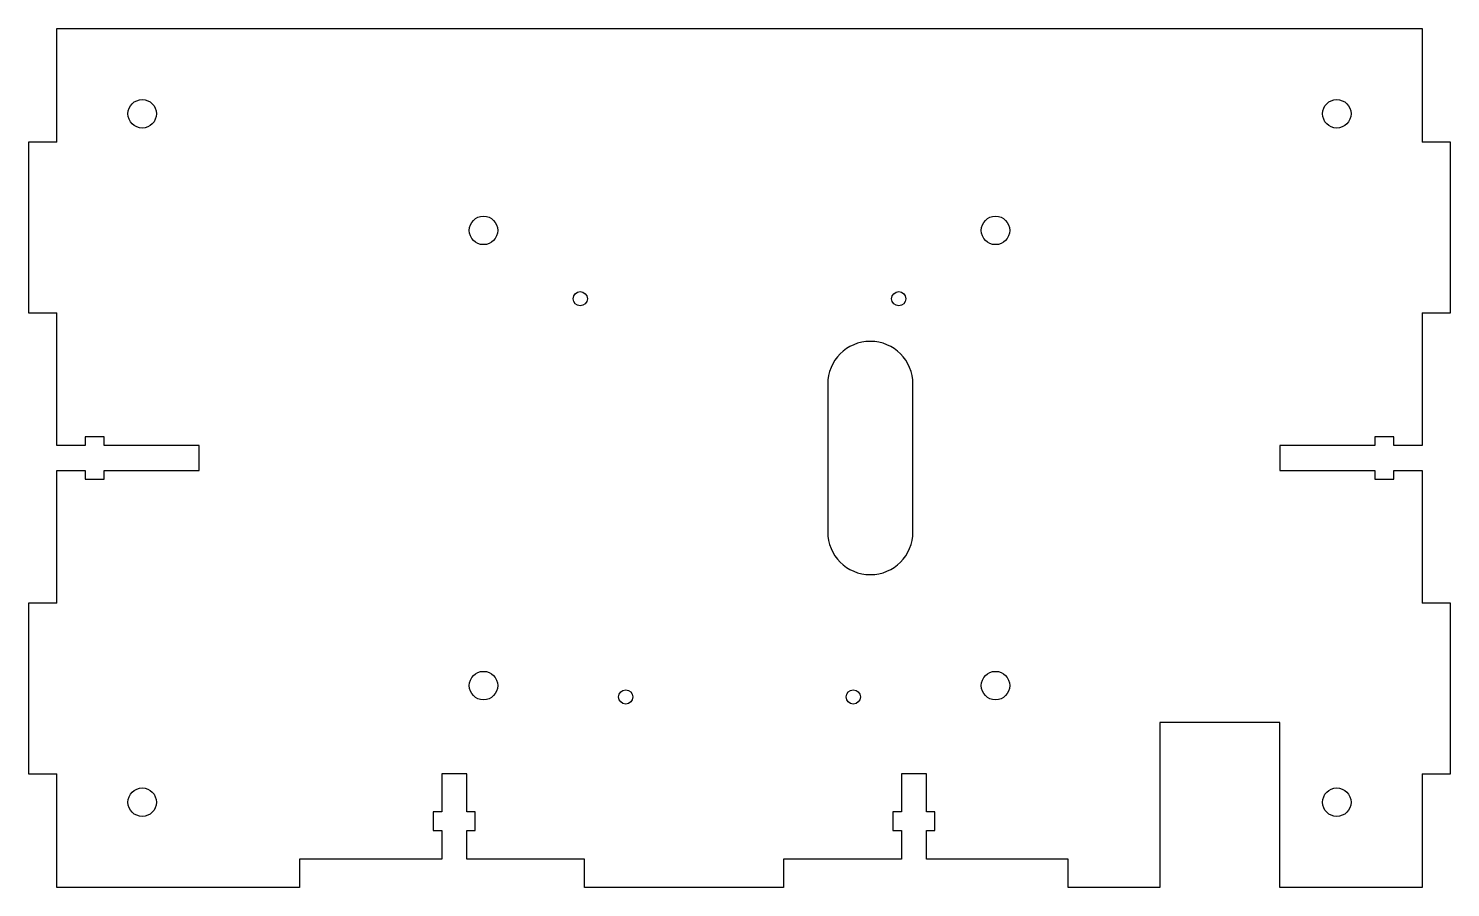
# Model space of a CAD drawing. Header units: millimetres. Extents: x -125 to 125, y -76 to 76.
import ezdxf

# ---------------------------------------------------------------- set-up
doc = ezdxf.new("R2010")
doc.units = ezdxf.units.MM

msp = doc.modelspace()

# ---------------------------------------------------------------- linework, layer by layer
at = {"color": 7, "linetype": 'Continuous', "lineweight": 25}
for p, q in [((-120, 75.5), (120, 75.5)), ((-120, 55.5), (-120, 75.5)), ((120, 75.5), (120, 55.5)), ((-125, 55.5), (-125, 25.5)), ((-120, 55.5), (-125, 55.5)), ((125, 55.5), (120, 55.5)), ((125, 25.5), (125, 55.5)), ((-125, 25.5), (-120, 25.5)), ((-120, 2.2), (-120, 25.5)), ((120, 25.5), (125, 25.5)), ((120, 25.5), (120, 2.2)), ((15.5, 13), (15.5, -13)), ((30.5, -13), (30.5, 13)), ((-111.7, 3.7), (-115, 3.7)), ((-115, 3.7), (-115, 2.2)), ((-111.7, 2.2), (-111.7, 3.7)), ((115, 3.7), (111.7, 3.7)), ((111.7, 3.7), (111.7, 2.2)), ((115, 2.2), (115, 3.7)), ((-115, 2.2), (-120, 2.2)), ((-95, 2.2), (-111.7, 2.2)), ((-95, -2.2), (-95, 2.2)), ((111.7, 2.2), (95, 2.2)), ((95, 2.2), (95, -2.2)), ((120, 2.2), (115, 2.2)), ((-120, -2.2), (-115, -2.2)), ((-120, -25.5), (-120, -2.2)), ((-115, -2.2), (-115, -3.7)), ((-111.7, -3.7), (-111.7, -2.2)), ((-111.7, -2.2), (-95, -2.2)), ((95, -2.2), (111.7, -2.2)), ((111.7, -2.2), (111.7, -3.7)), ((115, -3.7), (115, -2.2)), ((115, -2.2), (120, -2.2)), ((120, -2.2), (120, -25.5)), ((-115, -3.7), (-111.7, -3.7)), ((111.7, -3.7), (115, -3.7)), ((-125, -25.5), (-125, -55.5)), ((-120, -25.5), (-125, -25.5)), ((125, -25.5), (120, -25.5)), ((125, -55.5), (125, -25.5)), ((95, -46.5), (73.9, -46.5)), ((73.9, -46.5), (73.9, -75.5)), ((95, -75.5), (95, -46.5)), ((-125, -55.5), (-120, -55.5)), ((-120, -75.5), (-120, -55.5)), ((-47.95, -55.5), (-52.35, -55.5)), ((-52.35, -55.5), (-52.35, -62.2)), ((-47.95, -62.2), (-47.95, -55.5)), ((32.85, -55.5), (28.45, -55.5)), ((28.45, -55.5), (28.45, -62.2)), ((32.85, -62.2), (32.85, -55.5)), ((120, -55.5), (125, -55.5)), ((120, -55.5), (120, -75.5)), ((-52.35, -62.2), (-53.85, -62.2)), ((-53.85, -62.2), (-53.85, -65.5)), ((-46.45, -62.2), (-47.95, -62.2)), ((-46.45, -65.5), (-46.45, -62.2)), ((28.45, -62.2), (26.95, -62.2)), ((26.95, -62.2), (26.95, -65.5)), ((34.35, -62.2), (32.85, -62.2)), ((34.35, -65.5), (34.35, -62.2)), ((-53.85, -65.5), (-52.35, -65.5)), ((-52.35, -65.5), (-52.35, -70.5)), ((-47.95, -70.5), (-47.95, -65.5)), ((-47.95, -65.5), (-46.45, -65.5)), ((26.95, -65.5), (28.45, -65.5)), ((28.45, -65.5), (28.45, -70.5)), ((32.85, -70.5), (32.85, -65.5)), ((32.85, -65.5), (34.35, -65.5)), ((-52.35, -70.5), (-77.35, -70.5)), ((-77.35, -70.5), (-77.35, -75.5)), ((-27.25, -70.5), (-47.95, -70.5)), ((-27.25, -75.5), (-27.25, -70.5)), ((28.45, -70.5), (7.75, -70.5)), ((7.75, -70.5), (7.75, -75.5)), ((57.75, -70.5), (32.85, -70.5)), ((57.75, -75.5), (57.75, -70.5)), ((-77.35, -75.5), (-120, -75.5)), ((7.75, -75.5), (-27.25, -75.5)), ((73.9, -75.5), (57.75, -75.5)), ((120, -75.5), (95, -75.5))]:
    msp.add_line(p, q, dxfattribs=at)
for centre, radius in [((-105, 60.5), 2.5), ((105, 60.5), 2.5), ((-45, 40), 2.5), ((45, 40), 2.5), ((-28, 28), 1.25), ((28, 28), 1.25), ((-45, -40), 2.5), ((45, -40), 2.5), ((-20, -42), 1.25), ((20, -42), 1.25), ((-105, -60.5), 2.5), ((105, -60.5), 2.5)]:
    msp.add_circle(centre, radius, dxfattribs=at)
for centre, start, end in [((23, 13), 0, 180), ((23, -13), 180, 0)]:
    msp.add_arc(centre, 7.5, start, end, dxfattribs=at)

doc.saveas('drawing.dxf')
